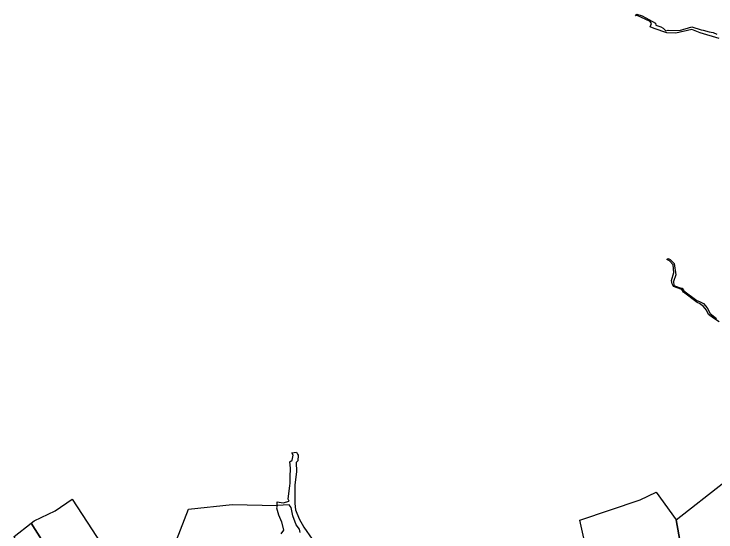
# Model space of a CAD drawing. Header units: metres. Extents: x 425810 to 429904, y 275710 to 280356.
# Drawn here: x 426258 to 427381, y 279527 to 280356 of the extents above; entities that cross this region are included whole.
import ezdxf

# ---------------------------------------------------------------- set-up
doc = ezdxf.new("R2010")
doc.units = ezdxf.units.M
doc.layers.add('00_지적', color=6, linetype='Continuous')

msp = doc.modelspace()

# ---------------------------------------------------------------- linework, layer by layer
at = {"layer": '00_지적', "linetype": 'Continuous', "flags": 128}
for points in [[(427386.3, 280316.9), (427355.7, 280325.6), (427342.4, 280331.1), (427317, 280325.4), (427302.4, 280325.7), (427282.3, 280332.8), (427275.5, 280335.5), (427277.6, 280340.5), (427275.6, 280343.8), (427255.1, 280353.3), (427252.2, 280352.8), (427254.3, 280355.9), (427254.3, 280355.9), (427263, 280353.2), (427284.5, 280341.4), (427284.6, 280338.3), (427292.7, 280335.6), (427296.3, 280333.4), (427300.8, 280329.2), (427304.3, 280330.1), (427322.4, 280329.8), (427342.3, 280335.2), (427357.4, 280330.5), (427360.5, 280330.1), (427369.9, 280327.3), (427376.7, 280326.2), (427382.3, 280323.7)], [(427385.9, 279863.1), (427377.1, 279868.8), (427369.3, 279874.8), (427365.6, 279882), (427361, 279887.8), (427354.9, 279892.6), (427350.7, 279894.2), (427328.8, 279910.5), (427326.3, 279914.8), (427313, 279919.8), (427310.9, 279923.8), (427310.1, 279929.2), (427313.8, 279942.1), (427312.3, 279954.5), (427306.8, 279960.7), (427302.5, 279962.8), (427304.4, 279964.6), (427304.4, 279964.6), (427307.8, 279962.8), (427314.3, 279956.6), (427316.7, 279938.6), (427312.9, 279928), (427313.7, 279921.6), (427322.3, 279918.2), (427326.9, 279917), (427329.6, 279912.6), (427350.4, 279897.5), (427354.5, 279896), (427360.9, 279892.3), (427367.1, 279885.7), (427371.8, 279876.6), (427381.6, 279868.6)], [(426715.9, 279526.2), (426714.5, 279531.1), (426709.5, 279538), (426703.8, 279552.7), (426701.1, 279566.2), (426698.3, 279570.2), (426678.8, 279569.1), (426678.7, 279575.2), (426688.4, 279573.6), (426698.4, 279576.1), (426696.8, 279579.2), (426699.3, 279601.4), (426699.7, 279604.6), (426699.9, 279614.3), (426700.2, 279629.2), (426699.1, 279639.2), (426703, 279641.9), (426704.5, 279649.9), (426702.6, 279653.7), (426710, 279654.4), (426711.5, 279651.2), (426712.4, 279649.6), (426712.1, 279640.6), (426709.5, 279638.1), (426710, 279623.7), (426707.3, 279601.5), (426707.2, 279572.5), (426708.2, 279562.4), (426714, 279547.9), (426721.5, 279534.3), (426734.8, 279515.5)], [(427386, 279348), (427378.2, 279344.1), (427376.5, 279343.6), (427360.1, 279425.3), (427328.5, 279483.2), (427317.1, 279546.2), (427393.5, 279606)], [(427170.4, 279511.9), (427163.2, 279545.5), (427259.6, 279578.5), (427285.5, 279590.5), (427285.5, 279590.5), (427317.1, 279546.2), (427328.5, 279483.2)], [(426511.7, 279497), (426536.9, 279563.5), (426536.9, 279563.5), (426606.9, 279570.8), (426678.8, 279569.1), (426677.7, 279565.6), (426681.3, 279554), (426686.1, 279543), (426688.9, 279529.8), (426684.9, 279524)]]:
    msp.add_lwpolyline(points, dxfattribs=at)
for points in [[(426399.6, 279360.6), (426285.5, 279541), (426290, 279544.5), (426323.8, 279560.6), (426351, 279579.1), (426468.7, 279398.5), (426450.9, 279377.8), (426399.6, 279360.6)], [(426258, 279519.8), (426285.5, 279541), (426399.6, 279360.6), (426395.2, 279359.1), (426353.3, 279321), (426258, 279519.8)]]:
    msp.add_lwpolyline(points, close=True, dxfattribs=at)

doc.saveas('drawing.dxf')
